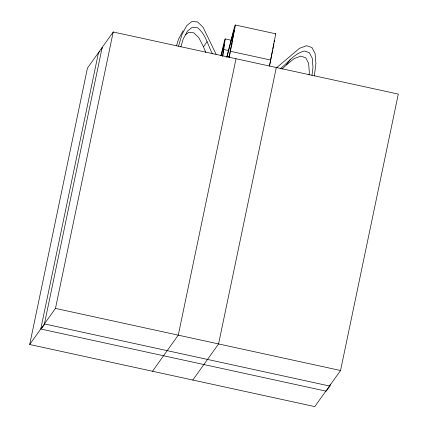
<?xml version="1.0" encoding="UTF-8"?>
<svg xmlns="http://www.w3.org/2000/svg" width="428" height="428" viewBox="0 0 428 428"><rect width="100%" height="100%" fill="white"/><g stroke="black" fill="none" stroke-linecap="round" stroke-linejoin="round"><path stroke-width="0.64" d="M231.077 40.189L225.23 38.916L222.742 56.41M309.032 74.943L309.342 72.412L308.599 63.323L305.688 57.769L300.798 56.132L294.271 58.524L286.551 64.778L281.966 69.133M311.975 75.526L312.986 67.308L312.242 58.219L309.326 52.665L304.442 51.028C294.287 53.457 288.135 62.627 280.244 68.737M314.382 75.9L315.912 63.467L315.104 53.559L311.926 47.508L306.603 45.721L299.488 48.327L276.814 67.544M269.57 65.88L275.744 33.807L235.448 25.027L229.141 57.748M274.113 41.869L274.289 40.671M222.576 56.025L224.165 44.314L221.116 55.758M272.641 50.001L269.881 63.697M272.882 48.733L273.84 43.677M229.082 57.347L234.169 30.688L233.832 30.773L232.548 35.15L226.942 57.282M269.378 66.121L269.758 64.307M29.698 344.508L87.446 68.089L113.217 31.988L398.302 94.085L340.554 370.504L314.783 406.6L29.698 344.508L55.469 308.406L113.217 31.988M40.762 329.009L98.51 52.59M44.426 323.878L102.169 47.46M236.015 58.738L178.267 335.156L152.496 371.253M276.317 67.512L218.569 343.93L192.798 380.032M329.897 386.088L44.812 323.996L41.168 329.095L326.254 391.192L329.897 386.088L330.304 384.13M220.96 55.528L224.609 40.205L225.23 38.916M226.749 57.127L233.683 29.89L235.079 25.118L235.448 25.027M176.534 45.721L178.412 39.413L183.114 30.704M178.481 46.299L182.055 34.31L186.752 25.6L192.076 21.4L197.65 21.989L203.102 27.333L216.124 54.324M180.83 46.962L183.189 39.039L187.501 31.051L192.386 27.194L197.501 27.734C205.798 34.187 207.751 45.117 212.518 53.987M99.28 52.168L100.008 51.146M101.468 49.108L102.196 48.086M203.45 46.775L207.093 41.671M286.471 64.853L290.114 59.754M185.324 34.994L188.743 32.298L193.857 32.838L198.859 37.739L203.407 46.668L205.852 52.553M275.381 33.898L275.744 33.807M230.387 43.619L232.334 44.041M223.844 49.52L229.044 50.654M230.473 51.296L270.774 60.07M227.252 56.073L229.852 56.64M55.469 308.406L340.554 370.504"/></g></svg>
